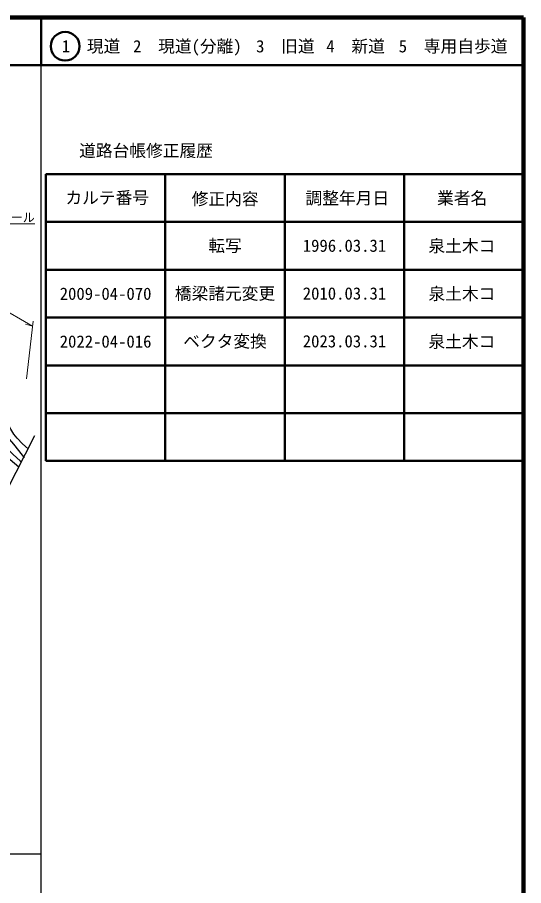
# Model space of a CAD drawing. Units: millimetres, scale not verified. Extents: x 40000 to 680000, y 20000 to 380000.
# Drawn here: x 574033 to 680000, y 198357 to 380000 of the extents above; entities that cross this region are included whole.
import ezdxf
from ezdxf.enums import TextEntityAlignment as Align

# ---------------------------------------------------------------- set-up
doc = ezdxf.new("R2010")
doc.units = ezdxf.units.MM
doc.header["$LTSCALE"] = 1000
for name, color, linetype, lineweight in [('M-BGD', 7, 'Continuous', 25), ('M-BMK-OTRS', 5, 'Continuous', 25), ('M-STR-HTXT', 7, 'Continuous', 13), ('M-TTL', 2, 'Continuous', 140), ('M-TTL-BAND', 7, 'Continuous', 25), ('M-TTL-FRAM', 2, 'Continuous', 50), ('M-TTL-LINE', 7, 'Continuous', 50)]:
    doc.layers.add(name, color=color, linetype=linetype, lineweight=lineweight)
doc.layers.add('M-TTL-TXT', color=7, linetype='Continuous')
doc.styles.add('ＭＳ ゴシック', font='')
doc.styles.get('ＭＳ ゴシック').set_extended_font_data('MS Gothic')

msp = doc.modelspace()

# ---------------------------------------------------------------- linework, layer by layer
at = {"layer": 'M-BGD'}
for points in [[(574325, 285868), (571626, 288220), (568834, 290811), (568164, 291610), (567480, 292594), (566785, 293813), (566202, 295039), (565614, 296528), (565109, 298086), (564703, 299636), (564423, 301120), (564215, 303109), (564109, 305192), (564033, 307924)], [(565573, 306734), (565578, 304932), (565692, 302935), (565862, 301750), (566138, 300581), (566481, 299591), (567057, 298318), (568537, 295234), (570182, 292052), (571001, 290911), (571907, 289837), (573140, 288580), (574615, 287230), (574886, 286989)], [(567044, 305753), (567375, 303375), (567806, 301065), (568290, 299123), (568850, 297287), (569290, 296171), (569776, 295213), (570526, 294031), (571373, 292908), (573240, 290705), (575047, 288413), (575446, 287829)], [(576286, 289719), (575092, 290794), (573981, 291941), (573295, 292819), (572641, 293827), (571877, 295243), (571226, 296670), (570728, 297978), (570272, 299502), (568934, 305053)]]:
    msp.add_lwpolyline(points, dxfattribs=at)
at = {"layer": 'M-BMK-OTRS'}
msp.add_line((567064, 271730), (577691, 292494), dxfattribs=at)
at = {"layer": 'M-STR-HTXT'}
for p, q in [((562232, 336819), (577688, 336819)), ((564500, 322791), (577213, 315410)), ((577350, 316466), (575959, 304407)), ((577213, 315410), (575705, 315800))]:
    msp.add_line(p, q, dxfattribs=at)
at = {"layer": 'M-TTL'}
for p, q in [((680000, 380000), (40000, 380000)), ((680000, 20000), (680000, 380000))]:
    msp.add_line(p, q, dxfattribs=at)
at = {"layer": 'M-TTL-BAND'}
for p, q in [((579000, 20000), (579000, 370000)), ((40000, 205000), (579000, 205000))]:
    msp.add_line(p, q, dxfattribs=at)
at = {"layer": 'M-TTL-FRAM'}
for p, q in [((580000, 347197), (580000, 287197)), ((580000, 347197), (680000, 347197)), ((580000, 287197), (680000, 287197))]:
    msp.add_line(p, q, dxfattribs=at)
at = {"layer": 'M-TTL-LINE'}
for p, q in [((579000, 380000), (579000, 370000)), ((40000, 370000), (680000, 370000)), ((605000, 347197), (605000, 287197)), ((630000, 347197), (630000, 287197)), ((655000, 347197), (655000, 287197)), ((580000, 337197), (680000, 337197)), ((580000, 327197), (680000, 327197)), ((580000, 317197), (680000, 317197)), ((580000, 307197), (680000, 307197)), ((580000, 297197), (680000, 297197))]:
    msp.add_line(p, q, dxfattribs=at)
msp.add_circle((584031, 373958), 3000, dxfattribs=at)

# ---------------------------------------------------------------- texts
at = {"layer": 'M-STR-HTXT', "style": 'ＭＳ ゴシック'}
msp.add_text('ガードレール', height=1833, dxfattribs=at).set_placement((570171, 338122), align=Align.MIDDLE_CENTER)
at = {"layer": 'M-TTL-TXT', "style": 'ＭＳ ゴシック'}
for s, p in [('1\u3000現道', (589448, 373958)), ('2\u3000現道(分離)', (609619, 373958)), ('3\u3000旧道', (630121, 373958)), ('4\u3000新道', (644824, 373958)), ('5\u3000専用自歩道', (665228, 373958)), ('道路台帳修正履歴', (600968, 352113)), ('カルテ番号', (592839, 342277)), ('修正内容', (617509, 342023)), ('調整年月日', (643089, 342197)), ('業者名', (667134, 342197)), ('転写', (617500, 332245)), ('1996.03.31', (642500, 332245)), ('泉土木コ', (667077, 332189)), ('2009-04-070', (592500, 322189)), ('橋梁諸元変更', (617500, 322245)), ('2010.03.31', (642500, 322245)), ('泉土木コ', (667077, 322189)), ('2022-04-016', (592500, 312189)), ('ベクタ変換', (617500, 312245)), ('2023.03.31', (642500, 312245)), ('泉土木コ', (667077, 312189))]:
    msp.add_text(s, height=2566, dxfattribs=at).set_placement(p, align=Align.MIDDLE_CENTER)

doc.saveas('drawing.dxf')
